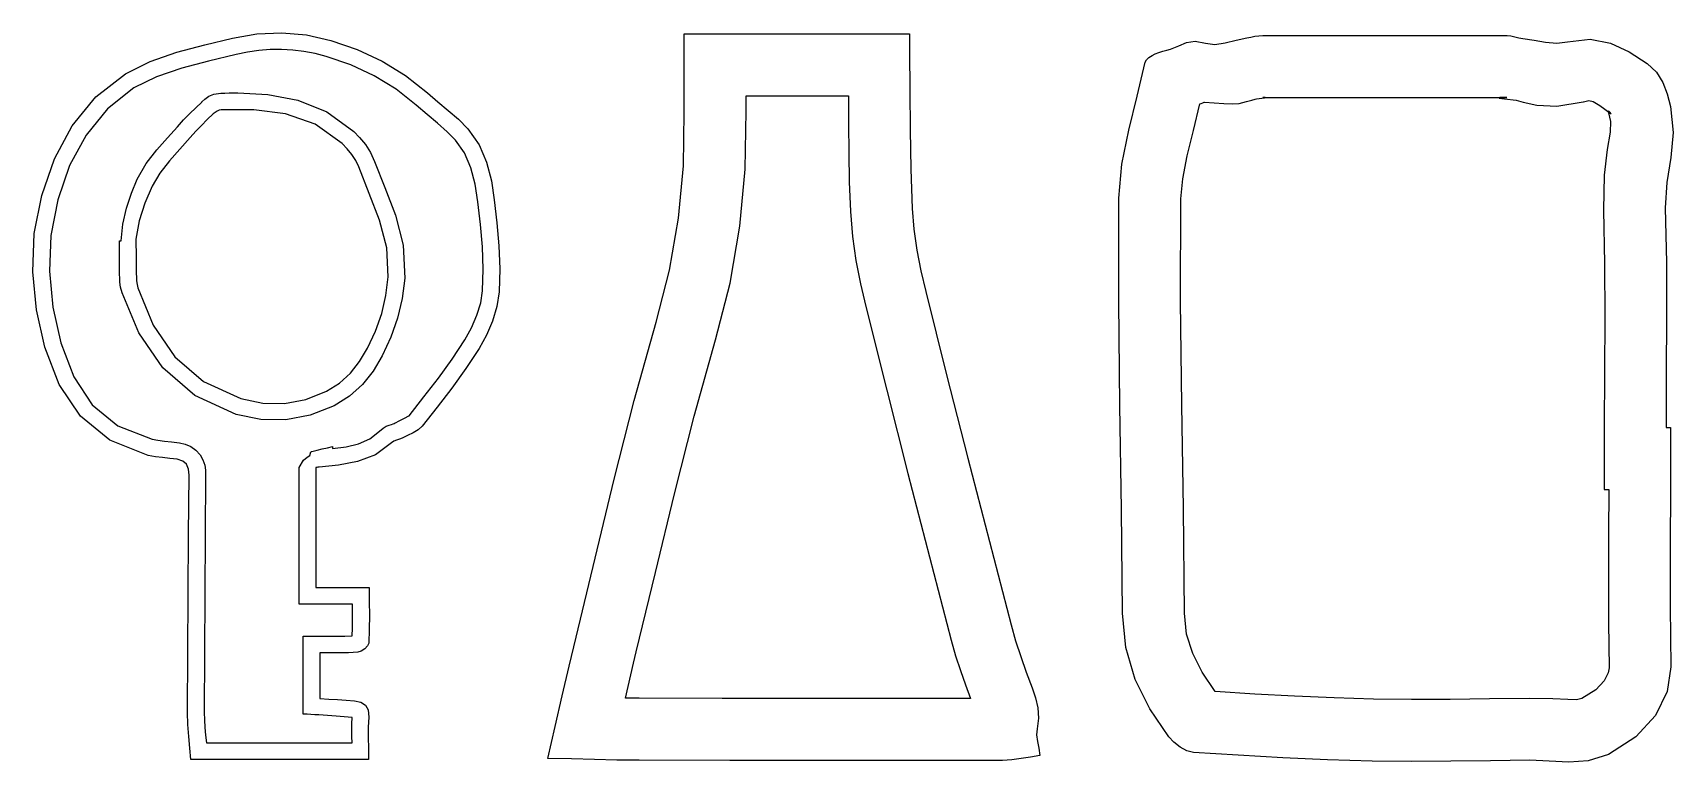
# Model space of a CAD drawing. Extents: x 0 to 7.65, y 35.39 to 38.78.
import ezdxf

# ---------------------------------------------------------------- set-up
doc = ezdxf.new("R2010")
doc.units = 0
doc.layers.add('base', color=7, linetype='CONTINUOUS')
doc.layers.add('detalhe', color=7, linetype='CONTINUOUS')

msp = doc.modelspace()

# ---------------------------------------------------------------- linework, layer by layer
at = {"layer": 'base', "color": 7}
for p, q in [((0.931319, 38.759317), (1.045513, 38.779242)), ((1.045513, 38.779242), (1.161149, 38.784463)), ((1.161149, 38.784463), (1.276552, 38.774557)), ((1.276552, 38.774557), (1.390048, 38.749129)), ((3.036798, 38.686128), (3.037081, 38.779566)), ((3.037081, 38.779566), (3.299614, 38.779566)), ((3.299614, 38.779566), (3.562148, 38.779566)), ((3.562148, 38.779566), (3.824681, 38.779566)), ((3.824681, 38.779566), (4.087215, 38.779566)), ((4.087215, 38.779566), (4.087164, 38.758823)), ((5.678013, 38.764843), (5.696747, 38.768088)), ((5.696747, 38.768088), (5.715495, 38.770628)), ((5.715495, 38.770628), (5.734232, 38.771757)), ((5.734232, 38.771757), (6.018802, 38.772322)), ((6.018802, 38.772322), (6.30337, 38.772576)), ((6.30337, 38.772576), (6.587942, 38.772505)), ((6.587942, 38.772505), (6.872525, 38.771941)), ((6.872525, 38.771941), (6.890883, 38.770247)), ((6.890883, 38.770247), (6.909231, 38.766099)), ((0.548011, 38.65115), (0.672723, 38.694347)), ((0.672723, 38.694347), (0.801963, 38.728597)), ((0.801963, 38.728597), (0.931319, 38.759317)), ((1.390048, 38.749129), (1.512013, 38.706863)), ((1.512013, 38.706863), (1.628713, 38.653001)), ((4.08708, 38.73839), (4.087069, 38.718183)), ((4.087069, 38.718183), (4.087235, 38.698089)), ((4.087164, 38.758823), (4.08708, 38.73839)), ((4.087235, 38.698089), (4.088928, 38.515068)), ((5.232314, 38.686837), (5.249727, 38.693497)), ((5.249727, 38.693497), (5.267981, 38.698379)), ((5.267981, 38.698379), (5.286475, 38.702867)), ((5.286475, 38.702867), (5.304611, 38.708314)), ((5.304611, 38.708314), (5.342152, 38.724259)), ((5.342152, 38.724259), (5.379172, 38.739104)), ((5.379172, 38.739104), (5.419642, 38.745567)), ((5.419642, 38.745567), (5.46753, 38.736338)), ((5.46753, 38.736338), (5.510987, 38.730525)), ((5.510987, 38.730525), (5.559238, 38.737749)), ((5.559238, 38.737749), (5.609582, 38.750591)), ((5.609582, 38.750591), (5.659316, 38.761625)), ((5.659316, 38.761625), (5.678013, 38.764843)), ((6.909231, 38.766099), (6.927626, 38.761442)), ((6.927626, 38.761442), (6.946131, 38.75814)), ((6.946131, 38.75814), (6.999187, 38.750181)), ((6.999187, 38.750181), (7.052664, 38.741207)), ((7.052664, 38.741207), (7.105022, 38.736776)), ((7.105022, 38.736776), (7.154718, 38.74242)), ((7.154718, 38.74242), (7.259779, 38.754415)), ((7.259779, 38.754415), (7.354396, 38.736663)), ((7.354396, 38.736663), (7.442057, 38.696582)), ((7.442057, 38.696582), (7.526248, 38.641551)), ((0.432239, 38.59359), (0.548011, 38.65115)), ((1.628713, 38.653001), (1.738767, 38.586055)), ((3.036375, 38.594129), (3.036798, 38.686128)), ((5.148293, 38.489518), (5.185863, 38.647608)), ((5.185863, 38.647608), (5.19199, 38.659235)), ((5.19199, 38.659235), (5.203556, 38.66996)), ((5.203556, 38.66996), (5.217887, 38.679301)), ((5.217887, 38.679301), (5.232314, 38.686837)), ((7.526248, 38.641551), (7.569974, 38.600705)), ((0.29403, 38.485575), (0.432239, 38.59359)), ((1.738767, 38.586055), (1.840792, 38.504541)), ((3.036404, 38.503099), (3.036375, 38.594129)), ((7.569974, 38.600705), (7.599277, 38.553667)), ((7.599277, 38.553667), (7.619256, 38.500274)), ((0.184729, 38.351356), (0.29403, 38.485575)), ((1.840792, 38.504541), (1.888444, 38.463167)), ((1.888444, 38.463167), (1.937077, 38.422764)), ((3.037505, 38.412562), (3.036404, 38.503099)), ((4.088928, 38.515068), (4.090283, 38.33203)), ((5.109048, 38.331276), (5.148293, 38.489518)), ((7.619256, 38.500274), (7.635004, 38.440366)), ((0.841842, 38.406209), (0.814235, 38.379793)), ((0.850052, 38.41318), (0.841842, 38.406209)), ((0.859459, 38.419332), (0.850052, 38.41318)), ((0.869418, 38.423763), (0.859459, 38.419332)), ((0.879285, 38.425456), (0.869418, 38.423763)), ((1.031105, 38.424892), (0.879285, 38.425456)), ((1.178031, 38.406322), (1.031105, 38.424892)), ((1.316538, 38.358062), (1.178031, 38.406322)), ((1.937077, 38.422764), (1.984577, 38.381373)), ((3.033573, 38.165067), (3.037505, 38.412562)), ((7.635004, 38.440366), (7.647128, 38.319857)), ((0.101658, 38.196628), (0.184729, 38.351356)), ((0.760243, 38.325719), (0.734917, 38.297282)), ((0.78686, 38.353095), (0.760243, 38.325719)), ((0.814235, 38.379793), (0.78686, 38.353095)), ((1.443098, 38.268518), (1.316538, 38.358062)), ((1.984577, 38.381373), (2.028827, 38.337031)), ((2.028827, 38.337031), (2.08102, 38.263165)), ((4.090283, 38.33203), (4.09332, 38.149073)), ((5.07766, 38.172831), (5.109048, 38.331276)), ((7.647128, 38.319857), (7.635376, 38.202746)), ((0.686649, 38.242622), (0.637995, 38.187871)), ((0.734917, 38.297282), (0.686649, 38.242622)), ((1.466644, 38.244388), (1.443098, 38.268518)), ((1.488454, 38.217888), (1.466644, 38.244388)), ((2.08102, 38.263165), (2.116032, 38.181529)), ((0.042138, 38.027083), (0.101658, 38.196628)), ((0.637995, 38.187871), (0.593545, 38.131028)), ((1.506934, 38.189471), (1.488454, 38.217888)), ((1.520483, 38.159612), (1.506934, 38.189471)), ((1.568431, 38.035369), (1.520483, 38.159612)), ((2.116032, 38.181529), (2.138237, 38.095073)), ((3.010962, 37.920541), (3.033573, 38.165067)), ((5.063662, 38.014137), (5.07766, 38.172831)), ((7.635376, 38.202746), (7.61719, 38.086722)), ((0.593545, 38.131028), (0.557891, 38.070099)), ((2.138237, 38.095073), (2.152012, 38.00674)), ((4.09332, 38.149073), (4.100085, 37.966301)), ((7.61719, 38.086722), (7.610013, 37.969481)), ((0.007631, 37.848992), (0.042138, 38.027083)), ((0.557891, 38.070099), (0.523476, 37.990552)), ((1.616259, 37.910974), (1.568431, 38.035369)), ((2.152012, 38.00674), (2.16441, 37.899617)), ((5.062448, 37.530643), (5.063662, 38.014137)), ((0.523476, 37.990552), (0.496219, 37.90816)), ((4.100085, 37.966301), (4.108244, 37.868827)), ((7.610013, 37.969481), (7.615638, 37.713633)), ((0.496219, 37.90816), (0.480906, 37.823558)), ((1.65046, 37.782811), (1.616259, 37.910974)), ((2.16441, 37.899617), (2.173656, 37.791949)), ((2.968904, 37.67785), (3.010962, 37.920541)), ((4.108244, 37.868827), (4.122109, 37.771508)), ((0.000761, 37.670916), (0.007631, 37.848992)), ((0.480906, 37.823558), (0.482317, 37.737385)), ((1.657526, 37.647274), (1.65046, 37.782811)), ((2.173656, 37.791949), (2.177762, 37.68429)), ((0.482164, 37.716653), (0.481956, 37.697857)), ((0.481956, 37.697857), (0.481989, 37.680218)), ((0.482303, 37.73717), (0.482164, 37.716653)), ((0.482316, 37.73739), (0.482303, 37.73717)), ((0.482316, 37.737387), (0.482316, 37.73739)), ((0.482316, 37.737385), (0.482316, 37.737387)), ((0.482317, 37.737385), (0.482316, 37.737385)), ((4.122109, 37.771508), (4.140646, 37.674805)), ((7.615638, 37.713633), (7.616343, 37.457612)), ((0.018375, 37.493954), (0.000761, 37.670916)), ((0.481989, 37.680218), (0.482582, 37.663171)), ((0.482582, 37.663171), (0.4834, 37.646182)), ((0.4834, 37.646182), (0.484501, 37.629107)), ((0.484501, 37.629107), (0.486617, 37.612315)), ((1.646466, 37.560459), (1.657526, 37.647274)), ((2.177762, 37.68429), (2.174745, 37.577198)), ((2.906637, 37.435864), (2.968904, 37.67785)), ((4.140646, 37.674805), (4.162811, 37.579174)), ((0.486617, 37.612315), (0.490498, 37.596115)), ((0.490498, 37.596115), (0.562067, 37.422072)), ((1.626942, 37.476552), (1.646466, 37.560459)), ((2.174745, 37.577198), (2.16423, 37.509089)), ((4.162811, 37.579174), (4.260467, 37.190477)), ((0.057313, 37.319213), (0.018375, 37.493954)), ((1.598639, 37.394806), (1.626942, 37.476552)), ((2.16423, 37.509089), (2.143469, 37.441158)), ((5.068296, 37.047063), (5.062448, 37.530643)), ((0.562067, 37.422072), (0.662456, 37.274653)), ((1.561241, 37.314466), (1.598639, 37.394806)), ((2.143469, 37.441158), (2.114851, 37.375401)), ((2.804288, 37.071735), (2.906637, 37.435864)), ((7.616343, 37.457612), (7.614791, 37.201518)), ((0.123782, 37.14533), (0.057313, 37.319213)), ((1.524103, 37.252225), (1.561241, 37.314466)), ((2.114851, 37.375401), (2.080767, 37.313811)), ((0.662456, 37.274653), (0.796888, 37.159007)), ((1.481161, 37.198103), (1.524103, 37.252225)), ((2.080767, 37.313811), (2.019448, 37.220085)), ((1.430547, 37.15227), (1.481161, 37.198103)), ((2.019448, 37.220085), (1.953557, 37.129151)), ((4.260467, 37.190477), (4.359546, 36.802134)), ((7.614791, 37.201518), (7.61369, 36.945441)), ((0.222876, 36.99838), (0.123782, 37.14533)), ((0.796888, 37.159007), (0.970585, 37.080289)), ((1.272887, 37.076282), (1.370396, 37.114898)), ((1.370396, 37.114898), (1.430547, 37.15227)), ((1.953557, 37.129151), (1.884929, 37.040011)), ((0.970585, 37.080289), (1.072803, 37.059179)), ((1.072803, 37.059179), (1.17363, 37.057768)), ((1.17363, 37.057768), (1.272887, 37.076282)), ((1.884929, 37.040011), (1.815402, 36.951658)), ((2.711305, 36.704798), (2.804288, 37.071735)), ((5.075969, 36.563439), (5.068296, 37.047063)), ((0.359588, 36.885855), (0.222876, 36.99838)), ((1.796612, 36.93416), (1.773213, 36.920303)), ((1.815402, 36.951658), (1.796612, 36.93416)), ((7.61369, 36.945441), (7.618909, 36.945441)), ((7.618909, 36.945441), (7.624127, 36.945441)), ((7.624127, 36.945441), (7.629345, 36.945441)), ((7.629345, 36.945441), (7.634564, 36.945441)), ((7.634582, 36.945003), (7.633961, 36.666289)), ((7.634564, 36.945441), (7.634565, 36.945452)), ((7.634565, 36.945452), (7.634566, 36.945463)), ((7.634566, 36.945463), (7.634567, 36.945472)), ((7.634567, 36.945472), (7.634582, 36.945003)), ((0.538912, 36.815246), (0.359588, 36.885855)), ((1.672403, 36.874047), (1.597475, 36.817701)), ((1.682969, 36.881357), (1.672403, 36.874047)), ((1.695935, 36.886267), (1.682969, 36.881357)), ((1.709713, 36.890529), (1.695935, 36.886267)), ((1.72272, 36.895919), (1.709713, 36.890529)), ((1.747736, 36.908168), (1.72272, 36.895919)), ((1.773213, 36.920303), (1.747736, 36.908168)), ((0.572002, 36.809037), (0.538912, 36.815246)), ((0.605556, 36.804832), (0.572002, 36.809037)), ((0.639288, 36.801332), (0.605556, 36.804832)), ((0.672912, 36.797268), (0.639288, 36.801332)), ((0.69967, 36.789028), (0.672912, 36.797268)), ((0.717072, 36.773703), (0.69967, 36.789028)), ((1.514458, 36.786172), (1.426295, 36.770311)), ((1.597475, 36.817701), (1.514458, 36.786172)), ((4.359546, 36.802134), (4.459713, 36.414059)), ((0.726439, 36.75169), (0.717072, 36.773703)), ((0.729091, 36.723431), (0.726439, 36.75169)), ((0.726805, 36.446949), (0.729091, 36.723431)), ((1.320337, 36.758545), (1.320337, 36.618794)), ((1.320366, 36.758423), (1.320337, 36.758545)), ((1.32037, 36.75848), (1.320366, 36.758423)), ((1.320375, 36.758539), (1.32037, 36.75848)), ((1.320379, 36.758596), (1.320375, 36.758539)), ((1.321564, 36.758711), (1.320379, 36.758596)), ((1.325061, 36.759276), (1.321564, 36.758711)), ((1.330104, 36.760122), (1.325061, 36.759276)), ((1.335929, 36.760969), (1.330104, 36.760122)), ((1.426295, 36.770311), (1.335929, 36.760969)), ((2.622729, 36.336549), (2.711305, 36.704798)), ((7.633961, 36.666289), (7.633114, 36.387564)), ((1.320337, 36.618794), (1.320337, 36.479043)), ((5.080228, 36.079809), (5.075969, 36.563439)), ((1.320337, 36.479043), (1.320337, 36.33929)), ((0.72483, 36.170467), (0.726805, 36.446949)), ((4.459713, 36.414059), (4.560628, 36.026172)), ((1.320337, 36.33929), (1.320337, 36.199539)), ((2.533599, 35.968489), (2.622729, 36.336549)), ((7.633114, 36.387564), (7.633566, 36.108858)), ((0.723334, 35.893985), (0.72483, 36.170467)), ((1.320337, 36.199539), (1.382468, 36.199539)), ((1.382468, 36.199539), (1.444599, 36.199539)), ((1.444599, 36.199539), (1.50673, 36.199539)), ((1.50673, 36.199539), (1.56886, 36.199539)), ((1.56886, 36.199539), (1.569199, 36.134162)), ((1.569199, 36.134162), (1.569566, 36.069307)), ((7.633566, 36.108858), (7.636794, 35.830197)), ((1.569566, 36.069307), (1.568973, 36.004859)), ((4.560628, 36.026172), (4.581831, 35.951663)), ((5.095996, 35.919205), (5.080228, 36.079809)), ((1.566433, 35.940704), (1.560752, 35.927412)), ((1.568973, 36.004859), (1.566433, 35.940704)), ((2.500614, 35.832337), (2.533599, 35.968489)), ((4.581831, 35.951663), (4.605832, 35.877856)), ((0.722516, 35.617492), (0.723334, 35.893985)), ((1.384664, 35.894843), (1.338783, 35.895408)), ((1.338783, 35.895408), (1.338783, 35.842172)), ((1.429202, 35.894279), (1.384664, 35.894843)), ((1.472719, 35.894561), (1.429202, 35.894279)), ((1.515537, 35.897383), (1.472719, 35.894561)), ((1.531384, 35.902689), (1.515537, 35.897383)), ((1.547761, 35.913724), (1.531384, 35.902689)), ((1.560752, 35.927412), (1.547761, 35.913724)), ((4.605832, 35.877856), (4.631844, 35.804653)), ((5.139952, 35.771492), (5.095996, 35.919205)), ((1.338783, 35.842172), (1.338783, 35.788939)), ((1.338783, 35.788939), (1.338783, 35.735704)), ((2.468212, 35.693952), (2.500614, 35.832337)), ((4.631844, 35.804653), (4.659084, 35.731967)), ((7.636794, 35.830197), (7.619573, 35.715135)), ((1.338783, 35.735704), (1.338783, 35.682468)), ((4.659084, 35.731967), (4.675089, 35.685276)), ((5.207936, 35.633982), (5.139952, 35.771492)), ((7.619573, 35.715135), (7.564478, 35.603533)), ((1.338783, 35.682468), (1.380174, 35.679646)), ((1.380174, 35.679646), (1.420771, 35.677106)), ((1.420771, 35.677106), (1.460798, 35.674255)), ((1.460798, 35.674255), (1.500478, 35.670643)), ((1.500478, 35.670643), (1.529735, 35.664462)), ((1.529735, 35.664462), (1.551525, 35.651311)), ((1.551525, 35.651311), (1.564386, 35.629043)), ((2.435327, 35.551503), (2.468212, 35.693952)), ((4.675089, 35.685276), (4.685751, 35.638698)), ((4.685751, 35.638698), (4.688915, 35.59098)), ((5.295789, 35.503977), (5.207936, 35.633982)), ((0.724096, 35.561237), (0.722516, 35.617492)), ((0.728042, 35.50552), (0.724096, 35.561237)), ((1.564386, 35.629043), (1.56687, 35.595552)), ((1.56687, 35.595552), (1.564555, 35.548167)), ((4.688915, 35.59098), (4.682427, 35.540872)), ((7.564478, 35.603533), (7.472648, 35.503136)), ((0.73293, 35.450905), (0.728042, 35.50552)), ((1.564555, 35.548167), (1.564386, 35.499865)), ((1.564386, 35.499865), (1.565176, 35.450005)), ((2.400893, 35.403156), (2.435327, 35.551503)), ((4.682427, 35.540872), (4.680028, 35.512505)), ((4.680028, 35.512505), (4.68346, 35.482183)), ((4.68346, 35.482183), (4.689519, 35.450052)), ((5.319281, 35.478323), (5.295789, 35.503977)), ((7.472648, 35.503136), (7.345225, 35.421686)), ((0.73733, 35.397943), (0.73293, 35.450905)), ((1.565176, 35.450005), (1.565712, 35.397943)), ((2.400919, 35.40317), (2.400893, 35.403156)), ((2.400917, 35.403079), (2.400918, 35.40311)), ((2.512039, 35.400539), (2.400917, 35.403079)), ((2.400918, 35.40311), (2.400919, 35.403139)), ((2.400919, 35.403139), (2.400919, 35.40317)), ((4.651289, 35.409317), (4.607785, 35.401866)), ((4.695, 35.416259), (4.651289, 35.409317)), ((4.689519, 35.450052), (4.695, 35.416259)), ((5.348379, 35.455491), (5.319281, 35.478323)), ((5.380186, 35.438614), (5.348379, 35.455491)), ((5.411803, 35.430881), (5.380186, 35.438614)), ((5.619537, 35.41756), (5.411803, 35.430881)), ((5.827418, 35.406102), (5.619537, 35.41756)), ((6.035407, 35.397014), (5.827418, 35.406102)), ((7.345225, 35.421686), (7.251287, 35.391737)), ((0.944425, 35.397943), (0.73733, 35.397943)), ((1.151521, 35.397943), (0.944425, 35.397943)), ((1.358617, 35.397943), (1.151521, 35.397943)), ((1.565712, 35.397943), (1.358617, 35.397943)), ((2.619104, 35.397717), (2.512039, 35.400539)), ((2.723463, 35.395459), (2.619104, 35.397717)), ((2.82647, 35.394331), (2.723463, 35.395459)), ((3.250128, 35.393484), (2.82647, 35.394331)), ((3.67379, 35.392919), (3.250128, 35.393484)), ((4.097452, 35.392807), (3.67379, 35.392919)), ((4.52111, 35.393371), (4.097452, 35.392807)), ((4.564415, 35.395911), (4.52111, 35.393371)), ((4.607785, 35.401866), (4.564415, 35.395911)), ((6.243462, 35.390777), (6.035407, 35.397014)), ((6.427271, 35.388802), (6.243462, 35.390777)), ((6.611143, 35.389931), (6.427271, 35.388802)), ((6.795041, 35.392471), (6.611143, 35.389931)), ((6.978931, 35.394446), (6.795041, 35.392471)), ((7.069737, 35.390467), (6.978931, 35.394446)), ((7.15999, 35.385443), (7.069737, 35.390467)), ((7.251287, 35.391737), (7.15999, 35.385443))]:
    msp.add_line(p, q, dxfattribs=at)
at = {"layer": 'detalhe', "color": 7}
for p, q in [((1.001389, 38.694759), (0.949368, 38.683978)), ((1.053889, 38.702237), (1.001389, 38.694759)), ((1.106669, 38.706358), (1.053889, 38.702237)), ((1.159531, 38.706922), (1.106669, 38.706358)), ((1.159529, 38.706643), (1.159533, 38.706674)), ((1.212273, 38.703821), (1.159529, 38.706643)), ((1.159539, 38.706739), (1.159531, 38.706922)), ((1.159533, 38.706674), (1.159536, 38.706708)), ((1.159536, 38.706708), (1.159539, 38.706739)), ((1.264701, 38.697555), (1.212273, 38.703821)), ((1.316621, 38.687762), (1.264701, 38.697555)), ((0.694871, 38.619611), (0.577504, 38.57918)), ((0.820249, 38.653057), (0.694871, 38.619611)), ((0.949368, 38.683978), (0.820249, 38.653057)), ((1.367838, 38.674413), (1.316621, 38.687762)), ((1.483088, 38.63451), (1.367838, 38.674413)), ((1.592282, 38.584167), (1.483088, 38.63451)), ((0.577504, 38.57918), (0.472414, 38.527302)), ((1.694411, 38.522084), (1.592282, 38.584167)), ((0.472414, 38.527302), (0.348182, 38.430161)), ((0.760438, 38.435526), (0.788113, 38.46197)), ((0.788113, 38.46197), (0.788142, 38.462004)), ((0.788142, 38.462004), (0.788171, 38.462038)), ((0.788171, 38.462038), (0.7882, 38.462072)), ((0.7882, 38.462072), (0.78823, 38.462106)), ((0.78823, 38.462106), (0.803089, 38.475907)), ((0.803089, 38.475907), (0.821069, 38.488748)), ((0.821069, 38.488748), (0.844793, 38.498456)), ((0.844793, 38.498456), (0.876883, 38.502915)), ((0.876883, 38.502876), (0.896495, 38.50344)), ((0.876883, 38.502915), (0.876883, 38.502907)), ((0.876883, 38.502907), (0.876883, 38.502895)), ((0.876883, 38.502895), (0.876883, 38.502887)), ((0.876883, 38.502887), (0.876883, 38.502876)), ((0.896495, 38.50344), (0.916222, 38.504005)), ((0.916222, 38.504005), (0.936051, 38.504287)), ((0.936051, 38.504287), (0.955959, 38.504388)), ((0.955959, 38.504388), (0.95596, 38.50436)), ((0.95596, 38.50436), (0.955961, 38.504335)), ((0.955961, 38.504335), (0.955962, 38.504307)), ((0.955962, 38.504307), (0.955993, 38.504101)), ((0.955993, 38.504101), (1.09667, 38.497243)), ((1.09667, 38.497243), (1.236578, 38.471052)), ((1.236578, 38.471052), (1.37134, 38.416493)), ((1.788466, 38.446951), (1.694411, 38.522084)), ((3.325589, 38.454802), (3.325709, 38.473372)), ((3.325709, 38.473372), (3.325704, 38.491378)), ((3.325704, 38.491378), (3.325708, 38.491367)), ((3.325708, 38.491367), (3.325711, 38.491353)), ((3.325711, 38.491353), (3.325715, 38.491341)), ((3.325715, 38.491341), (3.325719, 38.491313)), ((3.325719, 38.491313), (3.44492, 38.491313)), ((3.44492, 38.491313), (3.56412, 38.491313)), ((3.56412, 38.491313), (3.68332, 38.491313)), ((3.68332, 38.491313), (3.802521, 38.491313)), ((3.802521, 38.491313), (3.803113, 38.358386)), ((5.45491, 38.458908), (5.46139, 38.461448)), ((5.46139, 38.461448), (5.462293, 38.462013)), ((5.462293, 38.462013), (5.507825, 38.458654)), ((5.623248, 38.455832), (5.657802, 38.46396)), ((5.657802, 38.46396), (5.683459, 38.470451)), ((5.683459, 38.470451), (5.699269, 38.474741)), ((5.699269, 38.474741), (5.704278, 38.476152)), ((5.704278, 38.476152), (5.704419, 38.476152)), ((5.704419, 38.476152), (5.70456, 38.476152)), ((5.70456, 38.476152), (5.704701, 38.476152)), ((5.704701, 38.476152), (5.704843, 38.476152)), ((5.704843, 38.476152), (5.729351, 38.479877)), ((5.729351, 38.479877), (5.742657, 38.481853)), ((5.73453, 38.483044), (5.734671, 38.483044)), ((5.734544, 38.482824), (5.73453, 38.483044)), ((5.734564, 38.482827), (5.734544, 38.482824)), ((5.734583, 38.482827), (5.734564, 38.482827)), ((5.734603, 38.482827), (5.734583, 38.482827)), ((5.744492, 38.4827), (5.734603, 38.482827)), ((5.734671, 38.483044), (5.734812, 38.483044)), ((5.734812, 38.483044), (5.734953, 38.483044)), ((5.734953, 38.483044), (5.735095, 38.483044)), ((5.735095, 38.483044), (6.019363, 38.483608)), ((5.742657, 38.481853), (5.744492, 38.4827)), ((6.019363, 38.483608), (6.303501, 38.483766)), ((6.303501, 38.483766), (6.587588, 38.483608)), ((6.587588, 38.483608), (6.8717, 38.483044)), ((6.839475, 38.482479), (6.835987, 38.480504)), ((6.835987, 38.480504), (6.861387, 38.476779)), ((6.872265, 38.483044), (6.839475, 38.482479)), ((6.861387, 38.476779), (6.915261, 38.470824)), ((6.8717, 38.483044), (6.871842, 38.483044)), ((6.871842, 38.483044), (6.871983, 38.483044)), ((6.871983, 38.483044), (6.872124, 38.483044)), ((6.872124, 38.483044), (6.872265, 38.483044)), ((6.915261, 38.470824), (6.915402, 38.470824)), ((6.915402, 38.470824), (6.915543, 38.470824)), ((6.915543, 38.470824), (6.915684, 38.470824)), ((6.915684, 38.470824), (6.915825, 38.470824)), ((6.915825, 38.470824), (6.9485, 38.461595)), ((6.9485, 38.461595), (7.011121, 38.447456)), ((7.104092, 38.442912), (7.227813, 38.462526)), ((7.227813, 38.462526), (7.227954, 38.462667)), ((7.227954, 38.462667), (7.228095, 38.462809)), ((7.228095, 38.462809), (7.228237, 38.46295)), ((7.228237, 38.46295), (7.228378, 38.463091)), ((7.228378, 38.463091), (7.254184, 38.468594)), ((7.254184, 38.468594), (7.274871, 38.464361)), ((7.274871, 38.464361), (7.304695, 38.445424)), ((0.348182, 38.430161), (0.248929, 38.3081)), ((0.703578, 38.37852), (0.732063, 38.407868)), ((0.732063, 38.407868), (0.760438, 38.435526)), ((1.37134, 38.416493), (1.496579, 38.324528)), ((1.838605, 38.403144), (1.788466, 38.446951)), ((1.887081, 38.362656), (1.838605, 38.403144)), ((3.321384, 38.14972), (3.325704, 38.418593)), ((3.325526, 38.436316), (3.325589, 38.454802)), ((3.325704, 38.418593), (3.325526, 38.436316)), ((5.410611, 38.329862), (5.441338, 38.453433)), ((5.441338, 38.453433), (5.446881, 38.455691)), ((5.446881, 38.455691), (5.45491, 38.458908)), ((5.507825, 38.458654), (5.552756, 38.454985)), ((5.552756, 38.454985), (5.592694, 38.453292)), ((5.592694, 38.453292), (5.623248, 38.455832)), ((7.011121, 38.447456), (7.104092, 38.442912)), ((7.304695, 38.445424), (7.357913, 38.406866)), ((7.345851, 38.421486), (7.345756, 38.411721)), ((7.345756, 38.411721), (7.354604, 38.37158)), ((7.351151, 38.415136), (7.345851, 38.421486)), ((7.357913, 38.406866), (7.351151, 38.415136)), ((0.62885, 38.294776), (0.675573, 38.347018)), ((0.675573, 38.347018), (0.703578, 38.37852)), ((1.496579, 38.324528), (1.524308, 38.296419)), ((1.931948, 38.323741), (1.887081, 38.362656)), ((1.97126, 38.284636), (1.931948, 38.323741)), ((3.803113, 38.358386), (3.804073, 38.224737)), ((5.382153, 38.211699), (5.410611, 38.329862)), ((7.353362, 38.321379), (7.339575, 38.240327)), ((7.354604, 38.37158), (7.353362, 38.321379)), ((0.248929, 38.3081), (0.17252, 38.165403)), ((0.529538, 38.175425), (0.578385, 38.238501)), ((0.578385, 38.238501), (0.62885, 38.294776)), ((1.524308, 38.296419), (1.551079, 38.264229)), ((1.551079, 38.264229), (1.574885, 38.227314)), ((2.013222, 38.22483), (1.97126, 38.284636)), ((7.339575, 38.240327), (7.325176, 38.121687)), ((0.17252, 38.165403), (0.116818, 38.006362)), ((0.487668, 38.102786), (0.529538, 38.175425)), ((1.574885, 38.227314), (1.593712, 38.185034)), ((1.593712, 38.185034), (1.641126, 38.06422)), ((2.042521, 38.155802), (2.013222, 38.22483)), ((2.062147, 38.079201), (2.042521, 38.155802)), ((3.804073, 38.224737), (3.806585, 38.089465)), ((5.360964, 38.103607), (5.382153, 38.211699)), ((0.460191, 38.037026), (0.487668, 38.102786)), ((2.07509, 37.996685), (2.062147, 38.079201)), ((3.296703, 37.88278), (3.321384, 38.14972)), ((3.806585, 38.089465), (3.81189, 37.951673)), ((5.352043, 38.010254), (5.360964, 38.103607)), ((7.325176, 38.121687), (7.322086, 37.95872)), ((0.116818, 38.006362), (0.084584, 37.840181)), ((0.437608, 37.966583), (0.460191, 38.037026)), ((1.641126, 38.06422), (1.691039, 37.935307)), ((5.350886, 37.532477), (5.352043, 38.010254)), ((0.421174, 37.892243), (0.437608, 37.966583)), ((1.691039, 37.935307), (1.727559, 37.795288)), ((2.087265, 37.891176), (2.07509, 37.996685)), ((3.81189, 37.951673), (3.821542, 37.835993)), ((7.322086, 37.95872), (7.327485, 37.70997)), ((0.412151, 37.814798), (0.421174, 37.892243)), ((2.096211, 37.786508), (2.087265, 37.891176)), ((3.250832, 37.61737), (3.296703, 37.88278)), ((0.084584, 37.840181), (0.078121, 37.673292)), ((0.404813, 37.795409), (0.404813, 37.814798)), ((0.404813, 37.814798), (0.406648, 37.814798)), ((0.404813, 37.776021), (0.404813, 37.795409)), ((0.404813, 37.756632), (0.404813, 37.776021)), ((0.406648, 37.814798), (0.408482, 37.814798)), ((0.408482, 37.814798), (0.410317, 37.814798)), ((0.410317, 37.814798), (0.412151, 37.814798)), ((1.727559, 37.795288), (1.734792, 37.641155)), ((2.100162, 37.683277), (2.096211, 37.786508)), ((3.821542, 37.835993), (3.837584, 37.723606)), ((0.404432, 37.698353), (0.404657, 37.717544)), ((0.404504, 37.678993), (0.404432, 37.698353)), ((0.404657, 37.717544), (0.404813, 37.737243)), ((0.404813, 37.737243), (0.404813, 37.756632)), ((3.837584, 37.723606), (3.858556, 37.614736)), ((7.327485, 37.70997), (7.328078, 37.458069)), ((0.078121, 37.673292), (0.094764, 37.506391)), ((0.405238, 37.658786), (0.404504, 37.678993)), ((0.40583, 37.642389), (0.405238, 37.658786)), ((0.406931, 37.622379), (0.40583, 37.642389)), ((0.410041, 37.599039), (0.406931, 37.622379)), ((1.734792, 37.641155), (1.722696, 37.546769)), ((2.09734, 37.582075), (2.100162, 37.683277)), ((0.41662, 37.57268), (0.410041, 37.599039)), ((0.494579, 37.385614), (0.41662, 37.57268)), ((1.722696, 37.546769), (1.70129, 37.455066)), ((2.088484, 37.526449), (2.09734, 37.582075)), ((3.18294, 37.353094), (3.250832, 37.61737)), ((3.858556, 37.614736), (3.882996, 37.5096)), ((0.094764, 37.506391), (0.131845, 37.340179)), ((2.045174, 37.409541), (2.07045, 37.467992)), ((2.07045, 37.467992), (2.088484, 37.526449)), ((3.882996, 37.5096), (3.980926, 37.119764)), ((5.356719, 37.051418), (5.350886, 37.532477)), ((1.70129, 37.455066), (1.670384, 37.365709)), ((2.01459, 37.353929), (2.045174, 37.409541)), ((7.328078, 37.458069), (7.326497, 37.203076)), ((0.131845, 37.340179), (0.191477, 37.180865)), ((0.606427, 37.223258), (0.494579, 37.385614)), ((1.670384, 37.365709), (1.629787, 37.278367)), ((1.955663, 37.263802), (2.01459, 37.353794)), ((2.01459, 37.353895), (2.01459, 37.353929)), ((2.01459, 37.353862), (2.01459, 37.353895)), ((2.01459, 37.353828), (2.01459, 37.353862)), ((2.01459, 37.353794), (2.01459, 37.353828)), ((3.083216, 36.997988), (3.18294, 37.353094)), ((1.629787, 37.278367), (1.587705, 37.208387)), ((1.891492, 37.175322), (1.955663, 37.263802)), ((0.191477, 37.180865), (0.277901, 37.050365)), ((0.756284, 37.093974), (0.606427, 37.223258)), ((1.587705, 37.208387), (1.537178, 37.145189)), ((1.823819, 37.087413), (1.891492, 37.175322)), ((7.326497, 37.203076), (7.325396, 36.945037)), ((0.948272, 37.006127), (0.756284, 37.093974)), ((1.476819, 37.090399), (1.40524, 37.045644)), ((1.537178, 37.145189), (1.476819, 37.090399)), ((1.754385, 36.999145), (1.823819, 37.087413)), ((3.980926, 37.119764), (4.080206, 36.730534)), ((0.277901, 37.050365), (0.397458, 36.952443)), ((1.40524, 37.045644), (1.294337, 37.002091)), ((5.364353, 36.567187), (5.356719, 37.051418)), ((0.397458, 36.952443), (0.556486, 36.890856)), ((1.064269, 36.982505), (0.948272, 37.006127)), ((1.180152, 36.981094), (1.064269, 36.982505)), ((1.294337, 37.002091), (1.180152, 36.981094)), ((1.616733, 36.927489), (1.633138, 36.941628)), ((1.633138, 36.941628), (1.648454, 36.950744)), ((1.648454, 36.950744), (1.661857, 36.956275)), ((1.661857, 36.956275), (1.672525, 36.95969)), ((1.672525, 36.95969), (1.680241, 36.96223)), ((1.680241, 36.96223), (1.685183, 36.963924)), ((1.685183, 36.963924), (1.68713, 36.964488)), ((1.685832, 36.963641), (1.714738, 36.979192)), ((1.68713, 36.964488), (1.685832, 36.963641)), ((1.714738, 36.979192), (1.736743, 36.990848)), ((1.736743, 36.990848), (1.750431, 36.997734)), ((1.750431, 36.997734), (1.754385, 36.999145)), ((2.991639, 36.636258), (3.083216, 36.997988)), ((7.325396, 36.945037), (7.325396, 36.872828)), ((0.556486, 36.890856), (0.583484, 36.885946)), ((0.583484, 36.885946), (0.613871, 36.88222)), ((0.613871, 36.88222), (0.64739, 36.878636)), ((0.64739, 36.878636), (0.683787, 36.874092)), ((0.683787, 36.874092), (0.710723, 36.867714)), ((0.710723, 36.867714), (0.737082, 36.856199)), ((0.737082, 36.856199), (0.760972, 36.839689)), ((1.373779, 36.851122), (1.397864, 36.857162)), ((1.397864, 36.857162), (1.397864, 36.854622)), ((1.397864, 36.847002), (1.46133, 36.855807)), ((1.46133, 36.855807), (1.519436, 36.869636)), ((1.519436, 36.869636), (1.571473, 36.89227)), ((1.571473, 36.89227), (1.616733, 36.927489)), ((7.325396, 36.872828), (7.325396, 36.800618)), ((0.760972, 36.839689), (0.780502, 36.818297)), ((0.780502, 36.818297), (0.794007, 36.794195)), ((0.794007, 36.794195), (0.80196, 36.769839)), ((1.242805, 36.758147), (1.262151, 36.792166)), ((1.262151, 36.792166), (1.279762, 36.806587)), ((1.279762, 36.806587), (1.292248, 36.815223)), ((1.292248, 36.815223), (1.296218, 36.831931)), ((1.296218, 36.831931), (1.297545, 36.832213)), ((1.297545, 36.832213), (1.298871, 36.832495)), ((1.298871, 36.832495), (1.300198, 36.832778)), ((1.300198, 36.832778), (1.301524, 36.83306)), ((1.301524, 36.83306), (1.325609, 36.839071)), ((1.325609, 36.839071), (1.349694, 36.845111)), ((1.349694, 36.845111), (1.373779, 36.851122)), ((1.397864, 36.854622), (1.397864, 36.852082)), ((1.397864, 36.852082), (1.397864, 36.849542)), ((1.397864, 36.849542), (1.397864, 36.847002)), ((7.325396, 36.800618), (7.325396, 36.728409)), ((0.80196, 36.769839), (0.805685, 36.745879)), ((0.806503, 36.722767), (0.804246, 36.446348)), ((0.805685, 36.745879), (0.806503, 36.722906)), ((0.806503, 36.722906), (0.806503, 36.722872)), ((0.806503, 36.722872), (0.806503, 36.722838)), ((0.806503, 36.722838), (0.806503, 36.722801)), ((0.806503, 36.722801), (0.806503, 36.722767)), ((1.242805, 36.599038), (1.242805, 36.758147)), ((4.080206, 36.730534), (4.180513, 36.341815)), ((7.325396, 36.728409), (7.325396, 36.6562)), ((2.903383, 36.26942), (2.991639, 36.636258)), ((7.325396, 36.6562), (7.33077, 36.6562)), ((7.33077, 36.6562), (7.336143, 36.6562)), ((7.336143, 36.6562), (7.341517, 36.6562)), ((7.341517, 36.6562), (7.34689, 36.6562)), ((7.34689, 36.6562), (7.346016, 36.44943)), ((1.242805, 36.43993), (1.242805, 36.599038)), ((5.368589, 36.079899), (5.364353, 36.567187)), ((0.804246, 36.446348), (0.802298, 36.169987)), ((1.242805, 36.280822), (1.242805, 36.43993)), ((7.346016, 36.44943), (7.345423, 36.242259)), ((4.180513, 36.341815), (4.281525, 35.953517)), ((1.242805, 36.121713), (1.242805, 36.280822)), ((2.813626, 35.898986), (2.903383, 36.26942)), ((0.802298, 36.169987), (0.800859, 35.893678)), ((7.345423, 36.242259), (7.345987, 36.03425)), ((1.304771, 36.121713), (1.242805, 36.121713)), ((1.366737, 36.121713), (1.304771, 36.121713)), ((1.428704, 36.121713), (1.366737, 36.121713)), ((1.49067, 36.121713), (1.428704, 36.121713)), ((1.490887, 36.084138), (1.49067, 36.121713)), ((1.490412, 36.010049), (1.490864, 36.046831)), ((1.490864, 36.046831), (1.490887, 36.084138)), ((5.37871, 35.982651), (5.368589, 36.079899)), ((7.345987, 36.03425), (7.348556, 35.824968)), ((1.261313, 35.882002), (1.261313, 35.972708)), ((1.261313, 35.972708), (1.280693, 35.972708)), ((1.280693, 35.972708), (1.300074, 35.972708)), ((1.300074, 35.972708), (1.319454, 35.972708)), ((1.319454, 35.972708), (1.338834, 35.972708)), ((1.338834, 35.972708), (1.380667, 35.97253)), ((1.380667, 35.97253), (1.419281, 35.972356)), ((1.419281, 35.972356), (1.455298, 35.972638)), ((1.455298, 35.972638), (1.48934, 35.974049)), ((1.48934, 35.974049), (1.490412, 36.010049)), ((4.281525, 35.953517), (4.302003, 35.881522)), ((5.407299, 35.892278), (5.37871, 35.982651)), ((0.800859, 35.893678), (0.800069, 35.617407)), ((1.261313, 35.791296), (1.261313, 35.882002)), ((2.801028, 35.846758), (2.813626, 35.898986)), ((4.302003, 35.881522), (4.324391, 35.812745)), ((5.452225, 35.804354), (5.407299, 35.892278)), ((1.261313, 35.70059), (1.261313, 35.791296)), ((2.775839, 35.737592), (2.788395, 35.792402)), ((2.788395, 35.792402), (2.801028, 35.846758)), ((4.324391, 35.812745), (4.347949, 35.746417)), ((5.511355, 35.714444), (5.452225, 35.804354)), ((7.344054, 35.801176), (7.325619, 35.76512)), ((7.348556, 35.824968), (7.344054, 35.801176)), ((2.763464, 35.684015), (2.775839, 35.737592)), ((4.347949, 35.746417), (4.371923, 35.681768)), ((5.696673, 35.702901), (5.511355, 35.714444)), ((7.286683, 35.723159), (7.220673, 35.68165)), ((7.325619, 35.76512), (7.286683, 35.723159)), ((1.261313, 35.609883), (1.261313, 35.70059)), ((2.77902, 35.683732), (2.763464, 35.684015)), ((2.795265, 35.68345), (2.77902, 35.683732)), ((2.811456, 35.683168), (2.795265, 35.68345)), ((2.826854, 35.683016), (2.811456, 35.683168)), ((2.826995, 35.683016), (2.826854, 35.683016)), ((2.827136, 35.683016), (2.826995, 35.683016)), ((2.827277, 35.683016), (2.827136, 35.683016)), ((2.827418, 35.683016), (2.827277, 35.683016)), ((3.213661, 35.682169), (2.827418, 35.683016)), ((3.59982, 35.681605), (3.213661, 35.682169)), ((3.985904, 35.681486), (3.59982, 35.681605)), ((4.371923, 35.681768), (3.985904, 35.681486)), ((5.881617, 35.692797), (5.696673, 35.702901)), ((6.066087, 35.684698), (5.881617, 35.692797)), ((6.249984, 35.679138), (6.066087, 35.684698)), ((6.427424, 35.677162), (6.249984, 35.679138)), ((6.607769, 35.678291), (6.427424, 35.677162)), ((6.790985, 35.680831), (6.607769, 35.678291)), ((6.977037, 35.682807), (6.790985, 35.680831)), ((7.086489, 35.681396), (6.977037, 35.682807)), ((7.155405, 35.67784), (7.086489, 35.681396)), ((7.196046, 35.676429), (7.155405, 35.67784)), ((7.220673, 35.68165), (7.196046, 35.676429)), ((0.800069, 35.617407), (0.800944, 35.582914)), ((0.800944, 35.582914), (0.803258, 35.547501)), ((1.279322, 35.608755), (1.261313, 35.609883)), ((1.29733, 35.607626), (1.279322, 35.608755)), ((1.315339, 35.606497), (1.29733, 35.607626)), ((1.333348, 35.605368), (1.315339, 35.606497)), ((1.374561, 35.602546), (1.333348, 35.605368)), ((1.41419, 35.600006), (1.374561, 35.602546)), ((1.452463, 35.597183), (1.41419, 35.600006)), ((1.489607, 35.593825), (1.452463, 35.597183)), ((1.487829, 35.534087), (1.488168, 35.563726)), ((1.488168, 35.563726), (1.489607, 35.593825)), ((0.803258, 35.547501), (0.80639, 35.511563)), ((0.80639, 35.511563), (0.809735, 35.475495)), ((1.488139, 35.504733), (1.487829, 35.534087)), ((1.488676, 35.475495), (1.488139, 35.504733)), ((0.809735, 35.475495), (0.97947, 35.475495)), ((0.97947, 35.475495), (1.149205, 35.475495)), ((1.149205, 35.475495), (1.31894, 35.475495)), ((1.31894, 35.475495), (1.488676, 35.475495))]:
    msp.add_line(p, q, dxfattribs=at)

doc.saveas('drawing.dxf')
